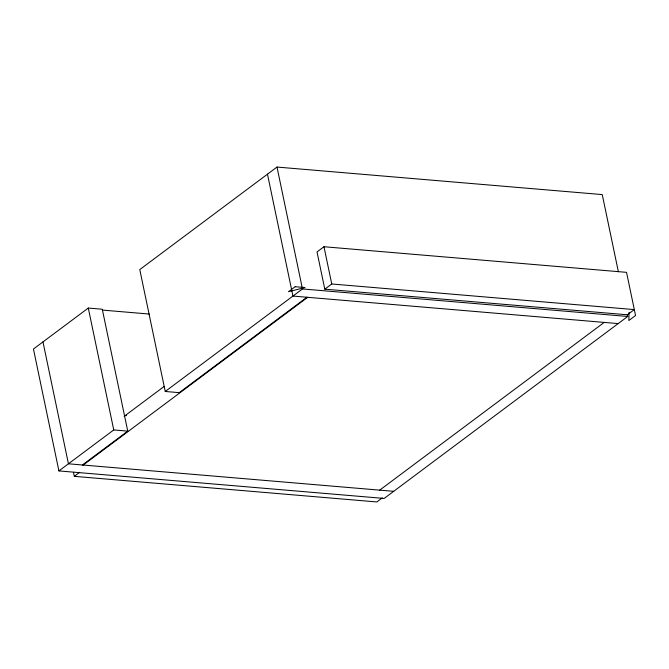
<?xml version="1.0" encoding="UTF-8"?>
<svg xmlns="http://www.w3.org/2000/svg" width="669" height="669" viewBox="0 0 669 669"><rect width="100%" height="100%" fill="white"/><g stroke="black" fill="none" stroke-linecap="round" stroke-linejoin="round"><path stroke-width="1" d="M629.069 312.281L628.86 320.51L635.55 315.509L626.535 272.342L323.972 246.736L317.022 251.929L324.8 289.175L627.363 314.781L634.312 309.588L331.757 283.982L324.8 289.175M82.429 464.98L127.746 431.129L102.282 309.237L88.291 308.058L33.45 349.026L58.914 470.917L384.165 498.438L627.714 316.47L627.288 314.438M618.382 271.781L602.251 194.587L276.999 167.058L139.779 269.582L165.243 391.474L179.233 392.653L306.929 297.245M124.15 416.335L164.206 386.406M58.914 470.917L113.747 429.941L127.746 431.129M165.243 391.474L302.463 288.949L627.714 316.47M83.19 465.047L307.69 297.312M73.456 472.306L74.301 476.336L79.703 472.297M379.699 490.134L604.199 322.408M382.267 497.903L376.856 501.942L74.301 476.336M618.189 323.587L292.938 296.066L267.475 174.174M102.457 310.09L149.304 314.054M124.476 415.466L126.558 415.641M393.69 491.322L68.439 463.793L42.975 341.909M323.972 246.736L331.757 283.982M276.999 167.058L302.463 288.949M88.291 308.058L113.747 429.941M295.171 286.708L288.481 291.709L305.005 287.536L295.171 286.708"/></g></svg>
